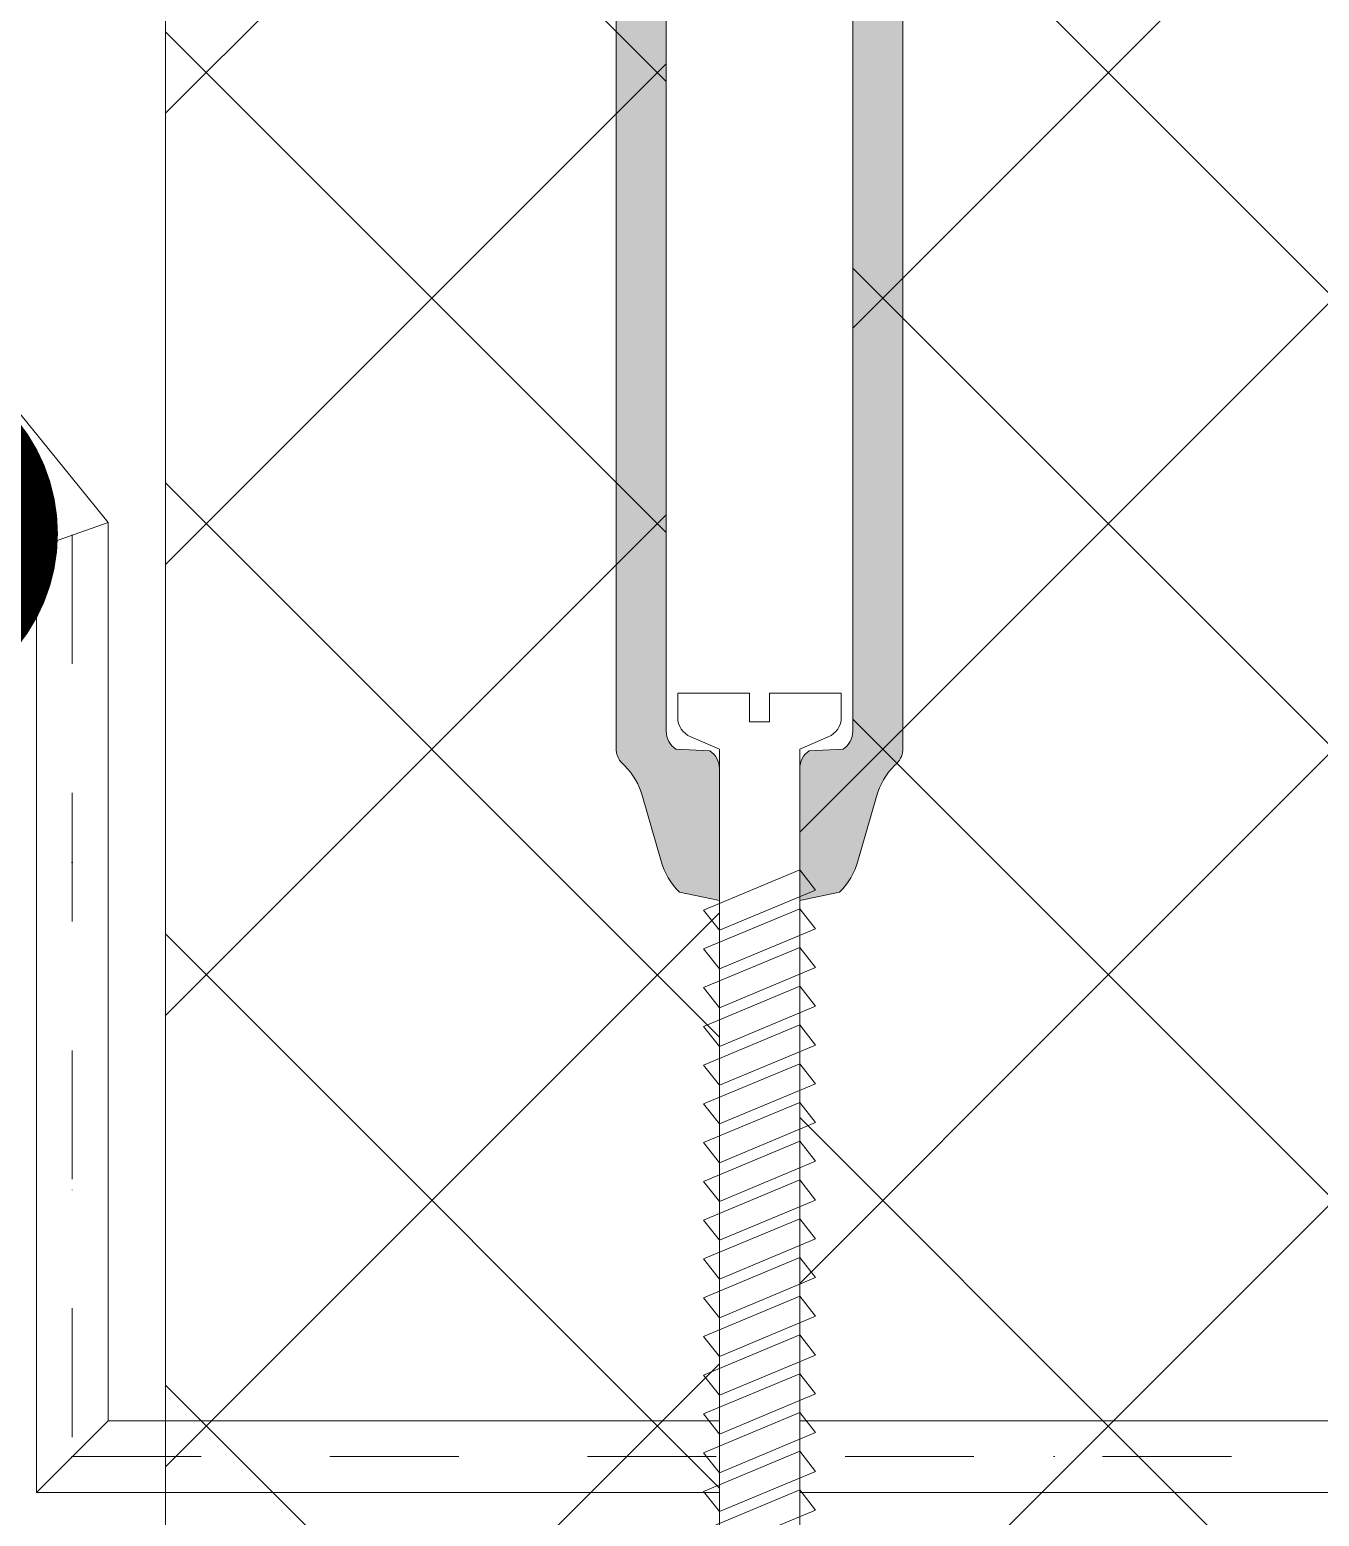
# Model space of a CAD drawing. Header units: millimetres. Extents: x -263990 to 193903, y -164417 to 240530.
# Drawn here: x -179333 to -178331, y -119453 to -118299 of the extents above; entities that cross this region are included whole.
import ezdxf

# ---------------------------------------------------------------- set-up
doc = ezdxf.new("R2010")
doc.units = ezdxf.units.MM
doc.header["$LTSCALE"] = 20
doc.set_wipeout_variables(frame=1)
doc.linetypes.add('пунктирнаяX2', pattern=[12.7, 0, -12.7])
doc.linetypes.add('штриховая 50', pattern=[1, 0.5, -0.5])
doc.layers.get('0').update_dxf_attribs({"lineweight": 0})
doc.layers.add('TN-АННОТАЦИИ', color=7, linetype='Continuous', lineweight=0)
doc.layers.add('TN-ПАРОИЗОЛЯЦИЯ', color=94, linetype='Continuous', lineweight=15)

# ---------------------------------------------------------------- blocks, each defined once
blk = doc.blocks.new('_DOTSMALL')
at = {"color": 0, "linetype": 'ByBlock', "const_width": 0.5}
blk.add_lwpolyline([(-0.0625, 0, 1), (0.0625, 0, 1)], format="xyb", close=True, dxfattribs=at)

msp = doc.modelspace()

# ---------------------------------------------------------------- hatches: boundary and pattern name
at = {"lineweight": 9, "transparency": 33554559}
h = msp.add_hatch(dxfattribs=at)
h.set_pattern_fill('ANSI37', scale=77.982864)
h.set_pattern_definition([(45, (-170616.91, -117456.96), (-175.0765, 175.0765), []), (135, (-170616.91, -117456.96), (-175.0765, -175.0765), [])])
h.paths.add_polyline_path([(-166496.98692, -116571.07583), (-179227.15119, -116571.07127), (-179227.15119, -119534.55212), (-166496.98692, -119534.55667)])

# ---------------------------------------------------------------- linework, layer by layer
at = {"color": 7, "lineweight": 20}
msp.add_lwpolyline([(-166496.98692, -116571.07583), (-179227.15119, -116571.07127), (-179227.15119, -119534.55212), (-166496.98692, -119534.55667)], close=True, dxfattribs=at)
at = {"layer": 'TN-ПАРОИЗОЛЯЦИЯ', "color": 7, "linetype": 'Continuous'}
for p, q in [((-179371.97651, -118558.03139), (-179271.71283, -118681.36762)), ((-179427.67855, -118577.816), (-179327.41487, -118701.15222)), ((-179271.71283, -118681.36762), (-179327.41487, -118701.15222)), ((-179271.71283, -118681.36762), (-179271.71283, -119378.58639)), ((-179327.41487, -118701.15222), (-179327.41487, -119434.28844)), ((-179271.71283, -119378.58639), (-179327.41487, -119434.28844)), ((-179271.71283, -119378.58639), (-177611.53148, -119378.58639)), ((-179327.41487, -119434.28844), (-177611.53148, -119434.28844))]:
    msp.add_line(p, q, dxfattribs=at)
at = {"layer": 'TN-ПАРОИЗОЛЯЦИЯ', "color": 7, "linetype": 'пунктирнаяX2'}
for p, q in [((-179399.82753, -118567.9237), (-179299.56385, -118691.25992)), ((-179299.56385, -118691.25992), (-179299.56385, -119406.43741)), ((-179299.56385, -119406.43741), (-177611.53148, -119406.43741))]:
    msp.add_line(p, q, dxfattribs=at)
at = {"layer": 'TN-ПАРОИЗОЛЯЦИЯ', "color": 7, "linetype": 'штриховая 50', "ltscale": 10}
for p, q in [((-179399.82753, -118567.9237), (-179299.56385, -118691.25992)), ((-179299.56385, -118691.25992), (-179299.56385, -119406.43741)), ((-179299.56385, -119406.43741), (-177611.53148, -119406.43741))]:
    msp.add_line(p, q, dxfattribs=at)

# ---------------------------------------------------------------- block references
at = {"layer": 'TN-АННОТАЦИИ', "color": 7, "lineweight": -2, "xscale": 445.6163646375414, "yscale": 445.6163646375414, "zscale": 445.6163646375414}
msp.add_blockref('_DOTSMALL', (-179449.95937, -118690.02534), dxfattribs=at)

# ---------------------------------------------------------------- next in the draw order: wipeouts: each hides what was drawn before it
at = {"color": 7, "lineweight": 0}
msp.add_wipeout([(-178829.47424, -118813.96514), (-178702.47357, -118813.96514), (-178702.47357, -118832.55184), (-178705.23417, -118841.75194), (-178712.60387, -118847.91231), (-178734.78076, -118857.41273), (-178734.78076, -119920.09269), (-178765.9739, -119973.30452), (-178797.16705, -119920.09269), (-178797.16705, -118857.41273), (-178819.34394, -118847.91231), (-178826.71363, -118841.75194), (-178829.47424, -118832.55184)], dxfattribs=at)

# ---------------------------------------------------------------- next in the draw order: linework, layer by layer
at = {"color": 7}
for points in [[(-178797.16705, -118997.91741), (-178722.52631, -118966.72427), (-178734.78076, -118951.12769), (-178809.4215, -118982.32084)], [(-178797.16705, -119027.99652), (-178722.52631, -118996.80337), (-178734.78076, -118981.2068), (-178809.4215, -119012.39994)], [(-178797.16705, -119058.07562), (-178722.52631, -119026.88248), (-178734.78076, -119011.2859), (-178809.4215, -119042.47905)], [(-178797.16705, -119088.15473), (-178722.52631, -119056.96158), (-178734.78076, -119041.36501), (-178809.4215, -119072.55815)], [(-178797.16705, -119118.23383), (-178722.52631, -119087.04069), (-178734.78076, -119071.44411), (-178809.4215, -119102.63726)], [(-178797.16705, -119148.31294), (-178722.52631, -119117.11979), (-178734.78076, -119101.52322), (-178809.4215, -119132.71636)], [(-178797.16705, -119178.39204), (-178722.52631, -119147.19889), (-178734.78076, -119131.60232), (-178809.4215, -119162.79547)], [(-178797.16705, -119208.47114), (-178722.52631, -119177.278), (-178734.78076, -119161.68143), (-178809.4215, -119192.87457)], [(-178797.16705, -119238.55025), (-178722.52631, -119207.3571), (-178734.78076, -119191.76053), (-178809.4215, -119222.95368)], [(-178797.16705, -119268.62935), (-178722.52631, -119237.43621), (-178734.78076, -119221.83964), (-178809.4215, -119253.03278)], [(-178797.16705, -119298.70846), (-178722.52631, -119267.51531), (-178734.78076, -119251.91874), (-178809.4215, -119283.11189)], [(-178797.16705, -119328.78756), (-178722.52631, -119297.59442), (-178734.78076, -119281.99784), (-178809.4215, -119313.19099)], [(-178797.16705, -119358.86667), (-178722.52631, -119327.67352), (-178734.78076, -119312.07695), (-178809.4215, -119343.2701)], [(-178797.16705, -119388.94577), (-178722.52631, -119357.75263), (-178734.78076, -119342.15605), (-178809.4215, -119373.3492)], [(-178797.16705, -119419.02488), (-178722.52631, -119387.83173), (-178734.78076, -119372.23516), (-178809.4215, -119403.4283)], [(-178797.16705, -119449.10398), (-178722.52631, -119417.91084), (-178734.78076, -119402.31426), (-178809.4215, -119433.50741)], [(-178797.16705, -119479.18309), (-178722.52631, -119447.98994), (-178734.78076, -119432.39337), (-178809.4215, -119463.58651)]]:
    msp.add_lwpolyline(points, close=True, dxfattribs=at)

# ---------------------------------------------------------------- next in the draw order: wipeouts: each hides what was drawn before it
at = {"color": 7, "lineweight": 0}
msp.add_wipeout([(-178797.16705, -118872.48321), (-178804.60828, -118858.57913), (-178830.94533, -118857.36037), (-178836.40927, -118851.34133), (-178838.38656, -118843.4563), (-178838.38656, -116408.61789), (-178693.56124, -116409.73193), (-178693.56124, -118843.4563), (-178695.53853, -118851.34133), (-178701.00248, -118857.36037), (-178727.33952, -118858.57913), (-178732.80347, -118864.59817), (-178734.78076, -118872.48321), (-178734.78076, -118857.41273), (-178712.60387, -118847.91231), (-178705.23417, -118841.75194), (-178702.47357, -118832.55184), (-178702.47357, -118813.96514), (-178758.17562, -118813.96514), (-178758.17562, -118836.24595), (-178773.77219, -118836.24595), (-178773.77219, -118813.96514), (-178829.47424, -118813.96514), (-178829.47424, -118832.55184), (-178826.71363, -118841.75194), (-178819.34394, -118847.91231), (-178797.16705, -118857.41273)], dxfattribs=at)

# ---------------------------------------------------------------- next in the draw order: hatches: boundary and pattern name
h = msp.add_hatch(color=7)
h.dxf.hatch_style = 1
edge = h.paths.add_edge_path()
edge.add_line((-178838.38656, -116409.73193), (-178838.38656, -118843.4563))
edge.add_arc((-178821.67595, -118843.4563), 16.71061, 180, 236.30993247)
edge.add_line((-178830.94533, -118857.36037), (-178804.60828, -118858.57913))
edge.add_arc((-178813.87766, -118872.48321), 16.71061, 0, 56.30993247, ccw=False)
edge.add_line((-178797.16705, -118872.48321), (-178797.16705, -118974.94405))
edge.add_line((-178797.16705, -118974.94405), (-178828.18029, -118968.43971))
edge.add_arc((-178788.793, -118929.05241), 55.70205, 195.9453959, 225, ccw=False)
edge.add_line((-178842.35185, -118944.35494), (-178856.7021, -118894.12906))
edge.add_arc((-178910.26095, -118909.43159), 55.70205, 15.9453959, 45)
edge.add_line((-178870.87365, -118870.0443), (-178872.48357, -118868.43438))
edge.add_arc((-178860.66738, -118856.61819), 16.71061, 180, 225, ccw=False)
edge.add_line((-178877.37799, -118856.61819), (-178877.37799, -116475.46035))
edge.add_line((-178877.37799, -116475.46035), (-179044.48413, -116475.46035))
edge.add_line((-179044.48413, -116475.46035), (-179044.48413, -116442.03912))
edge.add_arc((-179011.0629, -116442.03912), 33.42123, 90, 180, ccw=False)
edge.add_line((-179011.0629, -116408.61789), (-178520.8849, -116408.61789))
edge.add_arc((-178520.8849, -116442.03912), 33.42123, 0, 90, ccw=False)
edge.add_line((-178487.46368, -116442.03912), (-178487.46368, -116475.46035))
edge.add_line((-178487.46368, -116475.46035), (-178654.56981, -116475.46035))
edge.add_line((-178654.56981, -116475.46035), (-178654.56981, -118856.61819))
edge.add_arc((-178671.28043, -118856.61819), 16.71061, 315, 360, ccw=False)
edge.add_line((-178659.46424, -118868.43438), (-178661.07415, -118870.0443))
edge.add_arc((-178621.68686, -118909.43159), 55.70205, 135, 164.0546041)
edge.add_line((-178675.24571, -118894.12906), (-178689.59596, -118944.35494))
edge.add_arc((-178743.15481, -118929.05241), 55.70205, 315, 344.0546041, ccw=False)
edge.add_line((-178703.76752, -118968.43971), (-178734.78076, -118974.94405))
edge.add_line((-178734.78076, -118974.94405), (-178734.78076, -118872.48321))
edge.add_arc((-178718.07014, -118872.48321), 16.71061, 123.69006753, 180, ccw=False)
edge.add_line((-178727.33952, -118858.57913), (-178701.00248, -118857.36037))
edge.add_arc((-178710.27186, -118843.4563), 16.71061, 303.69006753, 360)
edge.add_line((-178693.56124, -118843.4563), (-178693.56124, -116409.73193))
edge.add_line((-178693.56124, -116409.73193), (-178838.38656, -116409.73193))

# ---------------------------------------------------------------- next in the draw order: linework, layer by layer
at = {"color": 7}
for points in [[(-178838.38656, -116409.73193), (-178838.38656, -118843.4563, 0.2507648909), (-178830.94533, -118857.36037), (-178804.60828, -118858.57913, -0.2507648909), (-178797.16705, -118872.48321), (-178797.16705, -118974.94405), (-178828.18029, -118968.43971, -0.1274581866), (-178842.35185, -118944.35494), (-178856.7021, -118894.12906, 0.1274581866), (-178870.87365, -118870.0443), (-178872.48357, -118868.43438, -0.1989123674), (-178877.37799, -118856.61819), (-178877.37799, -116475.46035)], [(-178654.56981, -116475.46035), (-178654.56981, -118856.61819, -0.1989123674), (-178659.46424, -118868.43438), (-178661.07415, -118870.0443, 0.1274581866), (-178675.24571, -118894.12906), (-178689.59596, -118944.35494, -0.1274581866), (-178703.76752, -118968.43971), (-178734.78076, -118974.94405), (-178734.78076, -118872.48321, -0.2507648909), (-178727.33952, -118858.57913), (-178701.00248, -118857.36037, 0.2507648909), (-178693.56124, -118843.4563), (-178693.56124, -116409.73193)], [(-178734.78076, -119920.09269), (-178734.78076, -118857.41273), (-178712.60387, -118847.91231, 0.3000622232), (-178702.47357, -118832.55184), (-178702.47357, -118813.96514), (-178758.17562, -118813.96514), (-178758.17562, -118836.24595), (-178773.77219, -118836.24595), (-178773.77219, -118813.96514), (-178829.47424, -118813.96514), (-178829.47424, -118832.55184, 0.3000622232), (-178819.34394, -118847.91231), (-178797.16705, -118857.41273), (-178797.16705, -119920.09269)]]:
    msp.add_lwpolyline(points, format="xyb", dxfattribs=at)

doc.saveas('drawing.dxf')
